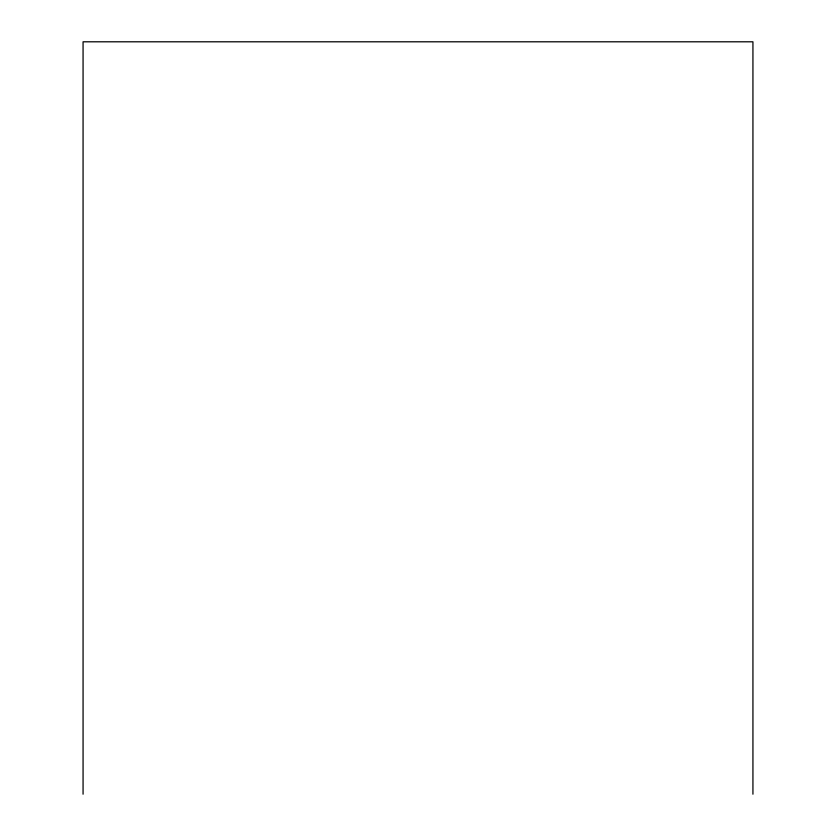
<?xml version="1.0" encoding="UTF-8"?>
<svg xmlns="http://www.w3.org/2000/svg" width="836" height="836" viewBox="0 0 836 836"><rect width="100%" height="100%" fill="white"/><g stroke="black" fill="none" stroke-linecap="round" stroke-linejoin="round"><path stroke-width="1.25" d="M752.933 794.2L752.933 41.8L83.067 41.8L83.067 794.2"/></g></svg>
